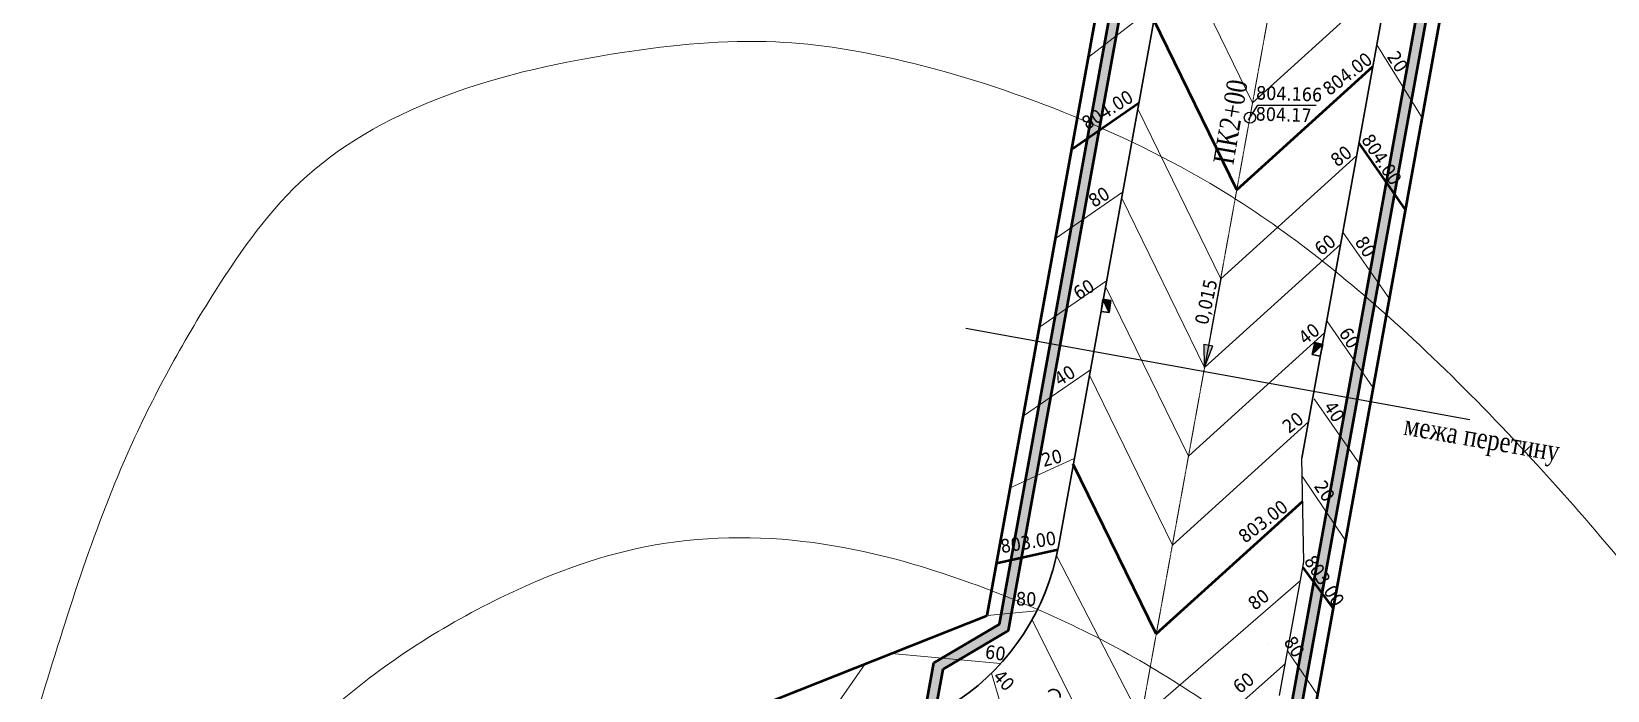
# Model space of a CAD drawing. Header units: millimetres. Extents: x -492806 to 8131902, y -181351 to 2373952.
# Drawn here: x 3707331 to 3939646, y 1357919 to 1455012 of the extents above; entities that cross this region are included whole.
import ezdxf

# ---------------------------------------------------------------- set-up
doc = ezdxf.new("R2010")
doc.units = ezdxf.units.MM
doc.header["$LTSCALE"] = 50
doc.linetypes.add('CENTER2', pattern=[28.575, 19.05, -3.175, 3.175, -3.175])
for name, color, linetype in [('1-3 2-х уровн развязка-C-ROAD-TEXT', 1, 'Continuous'), ('Абсолютные высоты', 50, 'Continuous'), ('перехід', 206, 'Continuous')]:
    doc.layers.add(name, color=color, linetype=linetype)
for name, color, linetype, lineweight in [('cherwona', 7, 'Continuous', 50), ('dorogi', 7, 'Continuous', 30), ('osi', 13, 'Continuous', 15), ('вертикалка', 200, 'Continuous', 9), ('проектні', 82, 'Continuous', 50), ('товста', 7, 'Continuous', 70), ('існуючі', 170, 'Continuous', 15)]:
    doc.layers.add(name, color=color, linetype=linetype, lineweight=lineweight)
doc.styles.get("Standard").update_dxf_attribs({"font": 'tahoma.ttf'})
doc.styles.add('СПДС_BOLD', font='times.ttf', dxfattribs={"width": 0.8})

msp = doc.modelspace()

# ---------------------------------------------------------------- hatches: boundary and pattern name
at = {"layer": 'перехід'}
h = msp.add_hatch(dxfattribs=at)
h.set_pattern_fill('AR-SAND', scale=50)
h.paths.add_polyline_path([(3927406.151, 1536607.778), (3925930.261, 1536875.636), (3903091.063, 1410955.655), (3904566.982, 1410687.954)])
h.paths.add_polyline_path([(3860781.388, 1418629.727), (3859305.469, 1418897.427), (3850020.899, 1367708.55), (3840342.828, 1362006.739), (3823497.735, 1269134.219), (3830601.407, 1260642.528), (3828748.334, 1250425.93), (3830214.876, 1250106.534), (3832202.71, 1261066.111), (3825099.038, 1269557.802), (3841696.142, 1361063.074), (3851374.212, 1366764.885)])
h.paths.add_polyline_path([(3883621.403, 1544554.214), (3882145.512, 1544822.072), (3859305.469, 1418897.427), (3860781.388, 1418629.727)])
h.paths.add_polyline_path([(3863895.706, 1186453.884), (3862419.787, 1186721.585), (3855573.571, 1148976.155), (3857049.49, 1148708.455)])
h.paths.add_polyline_path([(3830214.876, 1250106.534), (3828748.334, 1250425.93), (3811787.977, 1156917.927), (3813263.896, 1156650.227)])
h.paths.add_polyline_path([(3813263.896, 1156650.227), (3811787.977, 1156917.927), (3775064.521, 954449.481), (3776540.44, 954181.781)])
h.paths.add_polyline_path([(3857049.49, 1148708.455), (3855573.571, 1148976.155), (3818850.115, 946507.708), (3820326.034, 946240.008)])
h.paths.add_polyline_path([(3904566.982, 1410687.954), (3903091.063, 1410955.655), (3888723.05, 1331740.094), (3890198.969, 1331472.394)])
h = msp.add_hatch(color=7, dxfattribs=at)
h.dxf.hatch_style = 1
h.paths.add_polyline_path([(3880852.903, 1408819.979), (3880213.111, 1408936.024), (3880252.418, 1405509.31)])
h.paths.add_polyline_path([(3881492.695, 1408703.934), (3880852.903, 1408819.979), (3880252.418, 1405509.31)])
at = {"layer": 'товста', "lineweight": 30}
h = msp.add_hatch(color=255, dxfattribs=at)
h.dxf.hatch_style = 1
h.paths.add_polyline_path([(3866210.143, 1413607.089), (3866454.116, 1415390.478), (3865265.19, 1415553.126)])
h = msp.add_hatch(color=255, dxfattribs=at)
h.dxf.hatch_style = 1
h.paths.add_polyline_path([(3896109.909, 1407419.412), (3896507.81, 1409174.882), (3897678.123, 1408909.615)])

# ---------------------------------------------------------------- linework, layer by layer
at = {"color": 5}
msp.add_line((3886717.833, 1441987.45), (3888114.661, 1444175.416), dxfattribs=at)
for p, q in [((3894876.833, 1376874.48), (3894601.997, 1392169.07)), ((3858701.424, 1379145.79), (3858701.424, 1379145.79)), ((3891307.497, 1357195.562), (3894876.833, 1376874.48)), ((3889604.927, 1364618.584), (3889604.927, 1364618.584))]:
    msp.add_line(p, q)
at = {"layer": 'cherwona', "color": 1}
for p, q in [((3848196.267, 1368954.96), (3880178.932, 1545178.984)), ((3850020.899, 1367708.55), (3882145.512, 1544822.072)), ((3851374.212, 1366764.885), (3883621.403, 1544554.214)), ((3888723.05, 1331740.094), (3925930.261, 1536875.636)), ((3890198.969, 1331472.394), (3927406.151, 1536607.778)), ((3892039.876, 1330415.351), (3929374.005, 1536250.635)), ((3809272.891, 1353556.327), (3848196.267, 1368954.96)), ((3840342.828, 1362006.739), (3850020.899, 1367708.55)), ((3841696.142, 1361063.074), (3851374.212, 1366764.885)), ((3823497.735, 1269134.219), (3840342.828, 1362006.739)), ((3825099.038, 1269557.802), (3841696.142, 1361063.074))]:
    msp.add_line(p, q, dxfattribs=at)
at = {"layer": 'dorogi'}
for p, q in [((3858701.424, 1379145.79), (3888541.037, 1543661.356)), ((3894601.997, 1392169.07), (3921010.626, 1537768.494))]:
    msp.add_line(p, q, dxfattribs=at)
for centre, radius, start, end in [((3824263.316, 1385392.128), 35000, 259.71953216, 349.71953215), ((3857983.596, 1357077.789), 1000, 349.71953215, 140.39088582)]:
    msp.add_arc(centre, radius, start, end, dxfattribs=at)
at = {"layer": 'osi', "linetype": 'CENTER2', "ltscale": 0.02}
msp.add_line((3797695.278, 950344.744), (3904775.832, 1540714.925), dxfattribs=at)
at = {"layer": 'Абсолютные высоты'}
msp.add_circle((3886928.677, 1442317.712), 828.566, dxfattribs=at)
at = {"layer": 'вертикалка'}
for p, q in [((3887327.371, 1444515.847), (3875098.615, 1469548.876)), ((3887327.371, 1444515.847), (3907392.982, 1462689.959)), ((3873176.92, 1458953.944), (3863135.923, 1451222.546)), ((3905647.136, 1453064.54), (3912333.22, 1442299.206)), ((3882626.026, 1418595.791), (3870397.27, 1443628.821)), ((3882626.026, 1418595.791), (3902691.637, 1436769.903)), ((3868172.074, 1431360.585), (3858295.32, 1424534.713)), ((3880252.418, 1405509.31), (3868023.661, 1430542.34)), ((3900642.289, 1425471.181), (3907492.617, 1415611.373)), ((3880252.418, 1405509.31), (3900318.028, 1423683.422)), ((3865798.465, 1418274.104), (3855921.712, 1411448.232)), ((3877878.81, 1392422.829), (3865650.053, 1417455.859)), ((3877878.81, 1392422.829), (3897944.42, 1410596.942)), ((3898268.681, 1412384.7), (3905119.008, 1402524.892)), ((3863424.857, 1405187.623), (3853548.103, 1398361.751)), ((3875505.201, 1379336.348), (3863276.445, 1404369.378)), ((3896406.331, 1400914.121), (3903083.655, 1391303.321)), ((3875505.201, 1379336.348), (3895570.811, 1397510.461)), ((3861051.248, 1392101.142), (3851610.46, 1387767.113)), ((3894649.86, 1389505.493), (3901039.218, 1380031.669)), ((3870866.665, 1353762.578), (3858434.878, 1377822.164)), ((3870866.665, 1353762.578), (3894373.292, 1374098.294)), ((3855517.034, 1369637.6), (3848199.7, 1368956.884)), ((3868541.242, 1340941.762), (3854825.195, 1368334.239)), ((3892502.054, 1363781.544), (3896913.376, 1357284.55)), ((3822256.839, 1350449.689), (3830197.444, 1361834.374)), ((3850186.419, 1361876.33), (3834079.712, 1363370.253)), ((3868541.242, 1340941.762), (3892163.245, 1361913.58)), ((3848823.752, 1360456.511), (3851374.452, 1351875.339))]:
    msp.add_line(p, q, dxfattribs=at)
at = {"layer": 'перехід'}
for p, q in [((3888114.661, 1444175.416), (3896707.627, 1444175.416)), ((3882626.026, 1418595.791), (3880252.418, 1405509.31)), ((3845068.915, 1411316.474), (3919363.142, 1397841.086)), ((3880252.418, 1405509.31), (3880213.111, 1408936.024)), ((3880213.111, 1408936.024), (3881492.695, 1408703.934)), ((3880252.418, 1405509.31), (3881492.695, 1408703.934))]:
    msp.add_line(p, q, dxfattribs=at)
at = {"layer": 'проектні', "color": 5}
for p, q in [((3884999.635, 1431682.272), (3872770.878, 1456715.302)), ((3884999.635, 1431682.272), (3905065.245, 1449856.384)), ((3870545.682, 1444447.066), (3860668.928, 1437621.194)), ((3903015.898, 1438557.662), (3909866.225, 1428697.854)), ((3873131.593, 1366249.867), (3860902.836, 1391282.897)), ((3873131.593, 1366249.867), (3894716.446, 1385800.01)), ((3858610.933, 1378646.885), (3849584.447, 1376603.812)), ((3894722.908, 1376025.844), (3899215.622, 1369977.588))]:
    msp.add_line(p, q, dxfattribs=at)
at = {"layer": 'товста', "lineweight": 30}
for p, q in [((3865265.19, 1415553.126), (3865021.217, 1413769.737)), ((3866454.116, 1415390.478), (3865265.19, 1415553.126)), ((3866210.143, 1413607.089), (3865265.19, 1415553.126)), ((3866210.143, 1413607.089), (3866454.116, 1415390.478)), ((3865021.217, 1413769.737), (3866210.143, 1413607.089)), ((3896109.909, 1407419.412), (3896507.81, 1409174.882)), ((3896109.909, 1407419.412), (3897678.123, 1408909.615)), ((3896507.81, 1409174.882), (3897678.123, 1408909.615)), ((3897678.123, 1408909.615), (3897280.222, 1407154.145)), ((3897280.222, 1407154.145), (3896109.909, 1407419.412))]:
    msp.add_line(p, q, dxfattribs=at)
at = {"layer": 'існуючі'}
for points, knots in [([(3926339.863, 1548910.568), (3932270.85, 1545167.83), (3949456.071, 1533894.546), (3985726.875, 1511350.103), (4026287.236, 1476494.558), (4068871.508, 1438007.714), (4105720.7, 1393448.029), (4137882.806, 1346374.312), (4162765.35, 1290337.911), (4179289.103, 1234800.521), (4189584.771, 1182511.885), (4193896.802, 1151417.805), (4195370.953, 1139314.536)], [222818.4293490124, 222818.4293490124, 222818.4293490124, 222818.4293490124, 243858.5088070165, 284446.7899957306, 350779.8979373142, 403861.581201905, 456434.0256936934, 523878.8368295885, 574158.0609012829, 639711.5440129042, 697304.4157485121, 733876.7611902846, 733876.7611902846, 733876.7611902846, 733876.7611902846]), ([(4118945.972, 1141992.395), (4115604.451, 1157882.764), (4105459.646, 1199502.477), (4084891.018, 1265014.113), (4056399.93, 1330850.134), (4026700.662, 1373256.631), (4005448.175, 1411850.719), (3976761.261, 1442186.294), (3948396.023, 1472376.173), (3919207.308, 1488148.901), (3892488.73, 1506002.584), (3855066.352, 1521426.724), (3816818.237, 1528360.657), (3781329.534, 1527272.104), (3743060.038, 1506618.414), (3721344.995, 1481347.694), (3707331.353, 1465039.423)], [208907.898191004, 208907.898191004, 208907.898191004, 208907.898191004, 257605.863130704, 337296.6512993614, 414888.6980925751, 471411.6016886402, 492312.2011282048, 546691.9263832961, 596027.8451533406, 615040.3045966051, 645805.468598217, 692413.3325741671, 735125.5059761151, 761895.8793706339, 797154.4097490128, 861311.6224911874, 861311.6224911874, 861311.6224911874, 861311.6224911874]), ([(3708650.713, 1356226.432), (3712468.637, 1368672.489), (3718946.321, 1389789.103), (3733007.111, 1415422.738), (3747242.166, 1435542.759), (3769202.308, 1447084.556), (3793048.129, 1452153.439), (3815869.254, 1454471.309), (3837881.31, 1450732.652), (3859899.298, 1443547.995), (3885249.565, 1431380.619), (3911745.425, 1410255.86), (3936095.896, 1384203.755), (3962573.108, 1351355.012), (3987446.537, 1315553.99), (4009118.831, 1275047.492), (4024220.518, 1235157.291), (4036159.776, 1201256.224), (4044824.844, 1170303.88), (4048602.068, 1153180.432), (4050361.364, 1144395.534)], [0, 0, 0, 0, 38900.8664636247, 66001.1889897012, 87669.3421301837, 111587.2495440326, 138101.9835658548, 160776.267455786, 179836.5263671841, 204572.7900400612, 230137.1182260716, 263737.1415018499, 305480.3987434738, 336953.7017450631, 390265.8027063977, 436029.4128409923, 474341.5859841284, 518100.6318120104, 543830.9936237611, 570703.3366454956, 570703.3366454956, 570703.3366454956, 570703.3366454956]), ([(3713243.637, 1225887.027), (3713199.956, 1242165.293), (3713135.395, 1266225.204), (3719187.236, 1299148.252), (3727487.71, 1328245.188), (3748005.418, 1354598.181), (3773713.32, 1371250.911), (3798160.242, 1380588.982), (3822522.315, 1380903.788), (3848015.574, 1373705.31), (3873818.076, 1361766.002), (3902523.945, 1339923.633), (3928548.897, 1311070.224), (3947535.947, 1278582.915), (3964229.855, 1249231.953), (3973355.458, 1224346.52), (3986077.043, 1193946.344), (3991815.891, 1169318.218), (3996706.92, 1150136.741), (3997688.851, 1146241.129)], [0, 0, 0, 0, 48664.7038586514, 71928.3257654335, 100306.9158663551, 138672.220710195, 168807.9515667209, 191459.2970164297, 216286.3433810927, 240286.651536812, 270494.554047614, 301016.6757965524, 347917.8145101856, 385933.1486807523, 413734.8585784502, 449048.8708064823, 465247.8123479335, 512539.3488771773, 524589.1920917038, 524589.1920917038, 524589.1920917038, 524589.1920917038])]:
    msp.add_open_spline(points, degree=3, knots=knots, dxfattribs=at)

# ---------------------------------------------------------------- texts
for s, rotation, p in [('20', 303.1287374, (3907049.524, 1451288.533)), ('804.00', 37.85462538, (3898659.852, 1445461.181)), ('804.00', 31.92389946, (3862944.13, 1440461.844)), ('804.166', 358.19519393, (3887811.016, 1444999.347)), ('804.17', 358.19519393, (3887750.548, 1441907.1)), ('80', 37.85462538, (3899812.191, 1434956.811)), ('804.00', 303.1287374, (3903273.348, 1439073.058)), ('80', 31.92389946, (3863939.634, 1428997.957)), ('60', 37.85462538, (3897438.583, 1421870.33)), ('80', 303.1287374, (3902326.413, 1424026.168)), ('60', 31.92389946, (3861695.611, 1415383.203)), ('0,015', 77.64516997, (3880722.476, 1411678.852)), ('40', 37.85462538, (3895064.974, 1408783.849)), ('60', 303.1287374, (3899968.317, 1410591.112)), ('40', 31.92389946, (3858874.857, 1402707.4)), ('20', 37.85462538, (3892691.366, 1395697.368)), ('40', 303.1287374, (3897729.423, 1399733.03)), ('20', 14.5115032, (3856528.62, 1390846.793)), ('20', 303.1287374, (3896296.111, 1388021.561)), ('803.00', 37.85462538, (3886228.041, 1379518.152)), ('803.00', 8.9899459, (3850344.777, 1378152.138)), ('803.00', 303.1287374, (3894825.721, 1376991.6)), ('80', 358.69009245, (3852434.683, 1370447.398)), ('80', 37.85462538, (3887642.378, 1369626.095)), ('60', 352.89817316, (3847809.615, 1362663.383)), ('80', 303.1287374, (3891831.383, 1365073.586)), ('40', 312.88515169, (3848921.262, 1359846.559)), ('60', 37.85462538, (3885414.58, 1357343.519))]:
    msp.add_text(s, height=2000, rotation=rotation).set_placement(p)
at = {"layer": '1-3 2-х уровн развязка-C-ROAD-TEXT', "color": 1, "linetype": 'Continuous', "lineweight": -3, "char_height": 3000, "attachment_point": 5, "style": 'СПДС_BOLD'}
for s, insert, rotation in [('ПК2+00', (3884092.508, 1441699.525), 80.14959868), ('межа перетину', (3921056.947, 1394640.63), 350.14959868)]:
    msp.add_mtext(s, dxfattribs=dict(at, insert=insert, rotation=rotation))

doc.saveas('drawing.dxf')
